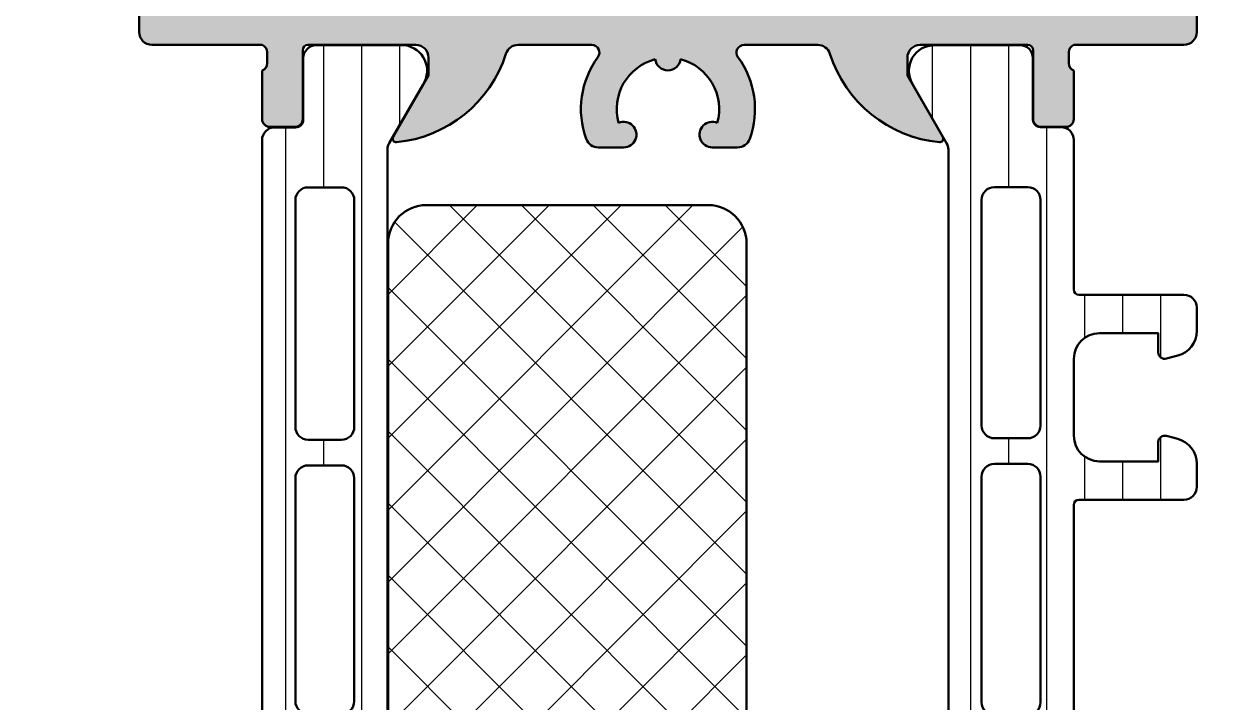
# Model space of a CAD drawing. Extents: x -34 to 41, y 2.4 to 85.
# Drawn here: x -34 to 12.75, y 28.86 to 55.32 of the extents above; entities that cross this region are included whole.
import ezdxf

# ---------------------------------------------------------------- set-up
doc = ezdxf.new("R2010")
doc.units = 0
for name, color, linetype, lineweight in [('0S-Alu contour', 7, 'Continuous', 50), ('0S-Alu hatch', 252, 'Continuous', 25), ('0S-Plastic contour', 254, 'Continuous', 50), ('0S-Plastic hatch', 253, 'Continuous', 25), ('0S-PT contour', 91, 'Continuous', 50), ('0S-PT hatch', 103, 'Continuous', 25)]:
    doc.layers.add(name, color=color, linetype=linetype, lineweight=lineweight)
pattern_1 = [(90, (0, 0), (-1.4859, 0), [])]

# ---------------------------------------------------------------- blocks, each defined once
blk = doc.blocks.new('485440__1D6FEB6A_4B2B_43B2_9B99_2BBA22824DFF_')
at = {"layer": '0S-Alu hatch'}
h = blk.add_hatch(color=256, dxfattribs=at)
edge = h.paths.add_edge_path()
edge.add_line((14.29999999999999, 70.49999999999997), (14.79999999999999, 70.49999999999997))
edge.add_ellipse((14.79999999999999, 69.49999999999997), major_axis=(-1, 0), ratio=1, start_angle=180, end_angle=270.0000000000004, ccw=False)
edge.add_line((15.8, 69.49999999999997), (15.79999999999998, 66.29999999999998))
edge.add_ellipse((14.79999999999998, 66.29999999999998), major_axis=(-1, 0), ratio=1, start_angle=90.0000000000004, end_angle=180, ccw=False)
edge.add_line((14.79999999999999, 65.3), (12.1, 65.3))
edge.add_arc((12.1, 65), 0.2999999999999971, 90, 180)
edge.add_line((11.8, 65), (11.79999999999999, 61.25000000000001))
edge.add_arc((12.32500000000001, 60.75), 0.7250000000000166, 136.397181027296, 223.6028189727036)
edge.add_line((11.79999999999999, 60.24999999999998), (11.79999999999999, 55))
edge.add_ellipse((11.29999999999999, 55), major_axis=(-0.5, 0), ratio=1, start_angle=90, end_angle=180, ccw=False)
edge.add_line((11.29999999999999, 54.5), (7, 54.49999999999999))
edge.add_arc((7.099999999999994, 54.21715728752538), 0.2999999999999976, 109.4712206344897, 180)
edge.add_line((6.799999999999993, 54.21715728752538), (6.79999999999999, 53.78284271247462))
edge.add_arc((7.099999999999951, 53.78284271247459), 0.2999999999999616, 180, 250.528779365516)
edge.add_line((6.999999999999996, 53.49999999999999), (7, 51.60000000000003))
edge.add_ellipse((6.69999999999996, 51.60000000000003), major_axis=(-0.3000000000000398, 0), ratio=1, start_angle=90, end_angle=180, ccw=False)
edge.add_line((6.69999999999996, 51.29999999999999), (5.710000000000036, 51.3))
edge.add_ellipse((5.710000000000036, 51.60000000000004), major_axis=(-0.3000000000000398, 0), ratio=1, start_angle=0, end_angle=90, ccw=False)
edge.add_line((5.409999999999996, 51.60000000000004), (5.409999999999996, 54.29999999999999))
edge.add_arc((5.209999999999988, 54.29999999999999), 0.2000000000000082, 0, 89.9999999999985)
edge.add_line((5.209999999999993, 54.5), (1.000000000000007, 54.50000000000001))
edge.add_arc((1.000000000000023, 53.99999999999999), 0.5000000000000214, 90.00000000000183, 180)
edge.add_line((0.5000000000000018, 54), (0.5, 53.3))
edge.add_line((0.5, 53.3), (1.881495457622364, 50.90717967697244))
edge.add_ellipse((1.761880215351695, 50.83811978464829), major_axis=(-0.1381197846483035, 0), ratio=1, start_angle=84.37742244920781, end_angle=209.9999999999983, ccw=False)
edge.add_ellipse((2.238223241173812, 55.67660886184781), major_axis=(-5.000000000000007, 0), ratio=1, start_angle=17.748416356070095, end_angle=84.37742244920628, ccw=False)
edge.add_arc((-3.000000000000002, 53.99999999999999), 0.5000000000000049, 17.74841635607097, 89.99999999999969)
edge.add_line((-3, 54.5), (-5.875105043871286, 54.5))
edge.add_arc((-5.875105043871292, 54.2), 0.2999999999999971, 89.99999999999882, 216.4837370613687)
edge.add_ellipse((-8.850000000000009, 52), major_axis=(-3.40000000000001, 0), ratio=1, start_angle=159.8287286535352, end_angle=216.4837370613671, ccw=False)
edge.add_ellipse((-6.127868482236749, 51), major_axis=(-0.4999999999999924, 0), ratio=1, start_angle=90, end_angle=159.8287286535352, ccw=False)
edge.add_line((-6.127868482236749, 50.5), (-7.117949192431126, 50.5))
edge.add_ellipse((-7.117949192431126, 51), major_axis=(-0.5, 0), ratio=1, start_angle=-112.81924421854308, end_angle=90, ccw=False)
edge.add_arc((-8.850000000000009, 51.99999999999999), 2.000000000000015, 344.3615115629168, 435.6384884370831)
edge.add_ellipse((-8.850000000000001, 54), major_axis=(-0.5000000000000009, 0), ratio=1, start_angle=7.180755781457378, end_angle=172.8192442185427, ccw=False)
edge.add_arc((-8.850000000000009, 52.00000000000001), 1.999999999999998, 104.3615115629164, 195.6384884370837)
edge.add_ellipse((-10.58205080756887, 51.00000000000001), major_axis=(-0.5000000000000016, 0), ratio=1, start_angle=90, end_angle=292.8192442185428, ccw=False)
edge.add_line((-10.58205080756887, 50.5), (-11.57213151776326, 50.5))
edge.add_ellipse((-11.57213151776327, 51), major_axis=(-0.4999999999999929, 0), ratio=1, start_angle=20.171271346465005, end_angle=90.0000000000008, ccw=False)
edge.add_ellipse((-8.850000000000001, 52), major_axis=(-3.400000000000015, 0), ratio=1, start_angle=-36.48373706136698, end_angle=20.171271346464778, ccw=False)
edge.add_arc((-11.82489495612871, 54.2), 0.2999999999999968, 323.5162629386313, 449.9999999999997)
edge.add_line((-11.82489495612871, 54.5), (-14.7, 54.5))
edge.add_arc((-14.7, 54.00000000000001), 0.4999999999999929, 90.0000000000004, 162.251583643932)
edge.add_ellipse((-19.93822324117381, 55.67660886184782), major_axis=(-5.000000000000015, 0), ratio=1, start_angle=95.6225775507935, end_angle=162.2515836439297, ccw=False)
edge.add_ellipse((-19.4618802153517, 50.83811978464829), major_axis=(-0.1381197846483082, 0), ratio=1, start_angle=-29.999999999996817, end_angle=95.62257755078929, ccw=False)
edge.add_line((-19.58149545762237, 50.90717967697244), (-18.2, 53.3))
edge.add_line((-18.2, 53.3), (-18.20000000000002, 53.99999999999999))
edge.add_arc((-18.70000000000001, 54.00000000000001), 0.4999999999999841, 0, 89.9999999999992)
edge.add_line((-18.7, 54.49999999999999), (-22.91, 54.5))
edge.add_arc((-22.90999999999999, 54.29999999999999), 0.2000000000000028, 90.00000000000205, 180)
edge.add_line((-23.10999999999999, 54.29999999999999), (-23.11, 51.60000000000003))
edge.add_ellipse((-23.41000000000004, 51.60000000000004), major_axis=(-0.3000000000000398, 0), ratio=1, start_angle=90, end_angle=180, ccw=False)
edge.add_line((-23.41000000000004, 51.3), (-24.39999999999996, 51.29999999999999))
edge.add_ellipse((-24.39999999999996, 51.60000000000003), major_axis=(-0.3000000000000398, 0), ratio=1, start_angle=0, end_angle=90, ccw=False)
edge.add_line((-24.70000000000001, 51.60000000000003), (-24.70000000000001, 53.5))
edge.add_arc((-24.8, 53.78284271247462), 0.2999999999999981, 289.4712206344897, 360)
edge.add_line((-24.5, 53.78284271247462), (-24.5, 54.21715728752538))
edge.add_arc((-24.8, 54.21715728752538), 0.2999999999999954, 0, 70.5287793655103)
edge.add_line((-24.70000000000001, 54.5), (-29, 54.5))
edge.add_ellipse((-29, 55), major_axis=(-0.5, 0), ratio=1, start_angle=0, end_angle=90, ccw=False)
edge.add_line((-29.5, 55), (-29.5, 55.7))
edge.add_ellipse((-29, 55.7), major_axis=(-0.4999999999999965, 0), ratio=1, start_angle=270, end_angle=360, ccw=False)
edge.add_line((-29, 56.2), (-23.3198484809835, 56.2))
edge.add_arc((-23.31984848098349, 56.69999999999999), 0.4999999999999929, 269.9999999999992, 405.0000000000006)
edge.add_line((-22.96629509039023, 57.05355339059326), (-23.85355339059328, 57.94081169079631))
edge.add_ellipse((-23.5, 58.29436508138958), major_axis=(-0.5000000000000016, 0), ratio=1, start_angle=0, end_angle=45.000000000000114, ccw=False)
edge.add_line((-24, 58.29436508138958), (-24, 63.20563491861039))
edge.add_ellipse((-23.5, 63.20563491861038), major_axis=(-0.5, 0), ratio=1, start_angle=314.99999999999943, end_angle=360, ccw=False)
edge.add_line((-23.85355339059327, 63.55918830920366), (-22.04644660940674, 65.36629509039015))
edge.add_arc((-22.39999999999997, 65.71984848098344), 0.4999999999999752, 314.9999999999965, 360)
edge.add_line((-21.9, 65.71984848098344), (-21.90000000000001, 72.60000000000001))
edge.add_arc((-22.20000000000001, 72.60000000000001), 0.3000000000000007, 0, 89.99999999999935)
edge.add_line((-22.2, 72.9), (-28, 72.9))
edge.add_ellipse((-28, 73.4), major_axis=(-0.5, 0), ratio=1, start_angle=0, end_angle=90, ccw=False)
edge.add_line((-28.5, 73.4), (-28.5, 75.5))
edge.add_line((-28.5, 75.5), (-34, 75.5))
edge.add_line((-34, 75.5), (-34, 84.50000000000001))
edge.add_ellipse((-33.5, 84.50000000000001), major_axis=(-0.4999999999999965, 0), ratio=1, start_angle=270, end_angle=360, ccw=False)
edge.add_line((-33.5, 85.00000000000001), (40.49999999999999, 85))
edge.add_ellipse((40.49999999999999, 84.50000000000001), major_axis=(-0.5, 0), ratio=1, start_angle=180, end_angle=270, ccw=False)
edge.add_line((41, 84.50000000000001), (41, 80.5))
edge.add_ellipse((40.49999999999999, 80.5), major_axis=(-0.5, 0), ratio=1, start_angle=90, end_angle=180, ccw=False)
edge.add_line((40.49999999999999, 80), (39.2, 80))
edge.add_ellipse((39.2, 80.5), major_axis=(-0.5, 0), ratio=1, start_angle=0, end_angle=90, ccw=False)
edge.add_line((38.7, 80.5), (38.7, 81))
edge.add_line((38.7, 81), (39.70000000000002, 81))
edge.add_line((39.70000000000002, 81), (39.70000000000002, 82.70000000000002))
edge.add_arc((38.70000000000003, 82.70000000000002), 0.9999999999999928, 0, 90.0000000000004)
edge.add_line((38.70000000000002, 83.70000000000002), (34.69999999999999, 83.7))
edge.add_arc((34.69999999999998, 82.70000000000002), 0.9999999999999857, 89.99999999999959, 180)
edge.add_line((33.7, 82.70000000000002), (33.69999999999999, 81))
edge.add_line((33.69999999999999, 81), (34.70000000000001, 81))
edge.add_line((34.70000000000001, 81), (34.70000000000001, 80.5))
edge.add_ellipse((34.2, 80.5), major_axis=(-0.5, 0), ratio=1, start_angle=90, end_angle=180, ccw=False)
edge.add_line((34.2, 80), (31.40000000000001, 80))
edge.add_ellipse((31.40000000000001, 80.5), major_axis=(-0.5, 0), ratio=1, start_angle=0, end_angle=90, ccw=False)
edge.add_line((30.90000000000001, 80.5), (30.90000000000001, 80.7))
edge.add_ellipse((31.40000000000001, 80.7), major_axis=(-0.5, 0), ratio=1, start_angle=270, end_angle=360, ccw=False)
edge.add_line((31.40000000000001, 81.2), (31.90000000000001, 81.2))
edge.add_arc((31.90000000000001, 81.69999999999999), 0.4999999999999858, 269.9999999999992, 360)
edge.add_line((32.4, 81.69999999999999), (32.40000000000001, 82.9))
edge.add_arc((31.90000000000001, 82.90000000000002), 0.4999999999999929, 0, 90.00000000000081)
edge.add_line((31.90000000000001, 83.4), (16.5, 83.4))
edge.add_arc((16.49999999999999, 82.9), 0.5, 89.99999999999959, 180)
edge.add_line((15.99999999999999, 82.9), (16, 81.59999999999998))
edge.add_line((16, 81.59999999999998), (14.9, 80.49999999999999))
edge.add_line((14.9, 80.49999999999999), (14.29999999999999, 80.49999999999999))
edge.add_line((14.29999999999999, 80.49999999999999), (14.29999999999999, 81.99999999999999))
edge.add_arc((13.30000000000001, 82), 0.9999999999999822, 0, 90.00000000000063)
edge.add_line((13.3, 82.99999999999999), (12, 82.99999999999999))
edge.add_arc((11.99999999999998, 81.99999999999999), 1, 89.9999999999992, 180)
edge.add_line((10.99999999999998, 81.99999999999999), (10.99999999999999, 75.99999999999999))
edge.add_arc((11.52499999999999, 75.49999999999999), 0.7250000000000015, 136.3971810272965, 223.6028189727035)
edge.add_line((10.99999999999999, 74.99999999999999), (10.99999999999998, 67.99999999999997))
edge.add_arc((11.99999999999998, 67.99999999999996), 0.9999999999999928, 180, 270.0000000000004)
edge.add_line((11.99999999999998, 66.99999999999997), (13.29999999999998, 66.99999999999999))
edge.add_arc((13.29999999999999, 67.99999999999997), 0.9999999999999857, 269.9999999999996, 360)
edge.add_line((14.29999999999997, 67.99999999999999), (14.29999999999999, 70.49999999999997))
edge = h.paths.add_edge_path()
edge.add_line((-19.64289321881348, 56.2), (9.699999999999989, 56.19999999999998))
edge.add_arc((9.699999999999989, 56.69999999999999), 0.5000000000000142, 270, 360)
edge.add_line((10.2, 56.69999999999999), (10.2, 64.7143593539449))
edge.add_line((10.2, 64.7143593539449), (9.399999999999999, 67.69999999999999))
edge.add_line((9.399999999999999, 67.69999999999999), (9.399999999999999, 72.9))
edge.add_arc((8.899999999999999, 72.9), 0.5, 0, 90)
edge.add_line((8.899999999999999, 73.4), (-19.8, 73.4))
edge.add_arc((-19.8, 72.9), 0.5, 90, 180)
edge.add_line((-20.30000000000001, 72.9), (-20.30000000000001, 65.05710678118648))
edge.add_ellipse((-20.8, 65.05710678118648), major_axis=(-0.5, 0), ratio=1, start_angle=134.9999999999994, end_angle=180, ccw=False)
edge.add_line((-20.44644660940674, 64.7035533905932), (-22.4, 62.74999999999998))
edge.add_line((-22.4, 62.74999999999998), (-22.4, 61.25))
edge.add_arc((-21.875, 60.75), 0.7249999999999966, 136.3971810272962, 223.6028189727033)
edge.add_line((-22.4, 60.25000000000001), (-22.4, 58.75000000000003))
edge.add_line((-22.4, 58.75000000000003), (-19.99644660940677, 56.34644660940672))
edge.add_arc((-19.64289321881348, 56.69999999999999), 0.5, 224.9999999999983, 270)
edge = h.paths.add_edge_path()
edge.add_line((-28, 76.60000000000001), (-27.90000000000001, 76.60000000000001))
edge.add_ellipse((-27.90000000000001, 76.10000000000001), major_axis=(-0.5, 0), ratio=1, start_angle=180, end_angle=270, ccw=False)
edge.add_line((-27.40000000000001, 76.10000000000001), (-27.40000000000001, 75.50000000000001))
edge.add_arc((-26.90000000000001, 75.50000000000001), 0.5, 180, 270)
edge.add_line((-26.90000000000001, 75), (8.899999999999991, 75))
edge.add_arc((8.899999999999991, 75.5), 0.5000000000000071, 270, 360)
edge.add_line((9.399999999999999, 75.5), (9.399999999999999, 82.9))
edge.add_arc((8.899999999999999, 82.9), 0.5, 0, 90)
edge.add_line((8.899999999999999, 83.4), (-31.5, 83.4))
edge.add_arc((-31.5, 82.9), 0.5, 90, 180)
edge.add_line((-32, 82.9), (-32, 77.1))
edge.add_arc((-31.5, 77.1), 0.5, 180, 270)
edge.add_line((-31.5, 76.60000000000001), (-30.3, 76.60000000000001))
edge.add_arc((-30.3, 77.1), 0.5, 270, 360)
edge.add_line((-29.8, 77.1), (-29.8, 78.10000000000001))
edge.add_ellipse((-29.3, 78.10000000000001), major_axis=(-0.5, 0), ratio=1, start_angle=270, end_angle=360, ccw=False)
edge.add_line((-29.3, 78.60000000000001), (-29, 78.60000000000001))
edge.add_ellipse((-29, 78.10000000000001), major_axis=(-0.5, 0), ratio=1, start_angle=180, end_angle=270, ccw=False)
edge.add_line((-28.5, 78.10000000000001), (-28.5, 77.1))
edge.add_arc((-28, 77.1), 0.5, 180, 270)
at = {"layer": '0S-Alu contour', "color": 7}
for points in [[(11.79999999999999, 60.24999999999998), (11.79999999999999, 55)], [(-29.5, 55), (-29.5, 55.7)], [(-24.70000000000001, 54.5), (-29, 54.5)], [(-23.10999999999999, 54.29999999999999), (-23.11, 51.60000000000003)], [(-18.7, 54.49999999999999), (-22.91, 54.5)], [(-11.82489495612871, 54.5), (-14.7, 54.5)], [(-3, 54.5), (-5.875105043871286, 54.5)], [(5.209999999999993, 54.5), (1.000000000000007, 54.50000000000001)], [(5.409999999999996, 51.60000000000004), (5.409999999999996, 54.29999999999999)], [(11.29999999999999, 54.5), (7, 54.49999999999999)], [(-24.5, 53.78284271247462), (-24.5, 54.21715728752538)], [(-19.58149545762237, 50.90717967697244), (-18.2, 53.3), (-18.20000000000002, 53.99999999999999)], [(0.5000000000000018, 54), (0.5, 53.3), (1.881495457622364, 50.90717967697244)], [(6.799999999999993, 54.21715728752538), (6.79999999999999, 53.78284271247462)], [(-24.70000000000001, 51.60000000000003), (-24.70000000000001, 53.5)], [(6.999999999999996, 53.49999999999999), (7, 51.60000000000003)], [(-23.41000000000004, 51.3), (-24.39999999999996, 51.29999999999999)], [(6.69999999999996, 51.29999999999999), (5.710000000000036, 51.3)], [(-10.58205080756887, 50.5), (-11.57213151776326, 50.5)], [(-6.127868482236749, 50.5), (-7.117949192431126, 50.5)]]:
    blk.add_lwpolyline(points, dxfattribs=at)
at = {"layer": '0S-Alu contour', "color": 7, "extrusion": (-1.4e-14, 0, -1)}
for centre, radius, start, end in [((29, 55), 0.5, 270, 0), ((-11.29999999999999, 55), 0.5, 180, 270), ((19.93822324117381, 55.67660886184782), 5.000000000000015, 197.7484163560703, 264.3774224492065), ((8.850000000000001, 52), 3.400000000000015, 339.8287286535352, 36.48373706136702), ((8.850000000000001, 54), 0.5000000000000009, 187.1807557814574, 352.8192442185426), ((8.850000000000009, 52), 3.40000000000001, 143.5162629386329, 200.1712713464649), ((-2.238223241173812, 55.67660886184781), 5.000000000000007, 275.6225775507937, 342.2515836439299), ((24.39999999999996, 51.60000000000003), 0.3000000000000398, 270, 0), ((23.41000000000004, 51.60000000000004), 0.3000000000000398, 180, 270), ((10.58205080756887, 51.00000000000001), 0.5000000000000016, 67.1807557814572, 270), ((7.117949192431126, 51), 0.5, 270, 112.8192442185431), ((-5.710000000000036, 51.60000000000004), 0.3000000000000398, 270, 0), ((-6.69999999999996, 51.60000000000003), 0.3000000000000398, 180, 270), ((19.4618802153517, 50.83811978464829), 0.1381197846483082, 264.3774224492107, 29.99999999999678), ((11.57213151776327, 51), 0.4999999999999929, 269.9999999999992, 339.828728653535), ((6.127868482236749, 51), 0.4999999999999924, 200.1712713464649, 270), ((-1.761880215351695, 50.83811978464829), 0.1381197846483035, 150.0000000000017, 275.6225775507922)]:
    blk.add_arc(centre, radius, start, end, dxfattribs=at)
at = {"layer": '0S-Alu contour', "color": 7}
for centre, radius, start, end in [((-24.8, 54.21715728752538), 0.2999999999999954, 0, 70.5287793655103), ((-22.90999999999999, 54.29999999999999), 0.2000000000000028, 90.00000000000205, 180), ((-18.70000000000001, 54.00000000000001), 0.4999999999999841, 0, 89.9999999999992), ((-14.7, 54.00000000000001), 0.4999999999999929, 90.0000000000004, 162.251583643932), ((-11.82489495612871, 54.2), 0.2999999999999968, 323.5162629386313, 89.99999999999967), ((-5.875105043871292, 54.2), 0.2999999999999971, 89.99999999999882, 216.4837370613687), ((-3.000000000000002, 53.99999999999999), 0.5000000000000049, 17.74841635607097, 89.99999999999969), ((1.000000000000023, 53.99999999999999), 0.5000000000000214, 90.00000000000183, 180), ((5.209999999999988, 54.29999999999999), 0.2000000000000082, 0, 89.9999999999985), ((7.099999999999994, 54.21715728752538), 0.2999999999999976, 109.4712206344897, 180), ((-24.8, 53.78284271247462), 0.2999999999999981, 289.4712206344897, 0), ((-8.850000000000009, 52.00000000000001), 1.999999999999998, 104.3615115629164, 195.6384884370837), ((-8.850000000000009, 51.99999999999999), 2.000000000000015, 344.3615115629168, 75.63848843708324), ((7.099999999999951, 53.78284271247459), 0.2999999999999616, 180, 250.528779365516)]:
    blk.add_arc(centre, radius, start, end, dxfattribs=at)
blk = doc.blocks.new('284016__4E1B999D_8099_4E39_8DE0_BBB9E9FB1E9E___EA34C388_22D7_4C56_B26F_B46885BE9235_')
at = {"layer": '0S-Plastic hatch'}
h = blk.add_hatch(dxfattribs=at)
h.set_pattern_fill('ANSI31', color=256, scale=0.4680000000000001, angle=45, style=0)
h.set_pattern_definition(pattern_1)
edge = h.paths.add_edge_path()
edge.add_ellipse((6.499999999999371, 50.79000000000045), major_axis=(-0.4999999999999929, 0), ratio=1, start_angle=180, end_angle=270.0000000000004, ccw=False)
edge.add_line((6.999999999999364, 50.79000000000045), (6.99999999999936, 44.95000000000045))
edge.add_arc((7.199999999999363, 44.95000000000045), 0.1999999999999993, 180, 270)
edge.add_line((7.199999999999363, 44.75000000000045), (11.29999999999935, 44.75000000000045))
edge.add_ellipse((11.29999999999935, 44.25000000000045), major_axis=(-0.5000000000000071, 0), ratio=1, start_angle=180, end_angle=269.9999999999996, ccw=False)
edge.add_line((11.79999999999936, 44.25000000000046), (11.79999999999935, 43.3434444334158))
edge.add_ellipse((10.79999999999936, 43.34344443341578), major_axis=(-0.9999999999999928, 0), ratio=1, start_angle=105.00000000000011, end_angle=180, ccw=False)
edge.add_line((11.05881904510188, 42.37751860712672), (10.61470476127499, 42.25851854342818))
edge.add_ellipse((10.54999999999937, 42.50000000000045), major_axis=(-0.249999999999998, 0), ratio=1, start_angle=0, end_angle=104.9999999999988, ccw=False)
edge.add_line((10.29999999999937, 42.50000000000045), (10.29999999999936, 43.25000000000044))
edge.add_line((10.29999999999936, 43.25000000000044), (7.99999999999936, 43.25000000000044))
edge.add_arc((7.99999999999936, 42.25000000000044), 1, 90, 180)
edge.add_line((6.99999999999936, 42.25000000000044), (6.99999999999936, 39.25000000000045))
edge.add_arc((7.99999999999936, 39.25000000000045), 1, 180, 270)
edge.add_line((7.99999999999936, 38.25000000000045), (10.29999999999937, 38.25000000000045))
edge.add_line((10.29999999999937, 38.25000000000045), (10.29999999999937, 39.00000000000045))
edge.add_ellipse((10.54999999999936, 39.00000000000046), major_axis=(-0.2499999999999929, 0), ratio=1, start_angle=255.0000000000004, end_angle=360, ccw=False)
edge.add_line((10.61470476127499, 39.24148145657273), (11.05881904510188, 39.12248139287418))
edge.add_ellipse((10.79999999999937, 38.15655556658511), major_axis=(-0.9999999999999957, 0), ratio=1, start_angle=180, end_angle=255.0000000000004, ccw=False)
edge.add_line((11.79999999999936, 38.15655556658511), (11.79999999999936, 37.25000000000046))
edge.add_ellipse((11.29999999999937, 37.25000000000045), major_axis=(-0.4999999999999965, 0), ratio=1, start_angle=89.9999999999988, end_angle=180, ccw=False)
edge.add_line((11.29999999999935, 36.75000000000046), (7.199999999999377, 36.75000000000045))
edge.add_arc((7.199999999999377, 36.55000000000045), 0.1999999999999957, 90, 180)
edge.add_line((6.999999999999381, 36.55000000000045), (6.99999999999936, 15.71000000000045))
edge.add_ellipse((6.499999999999358, 15.71000000000045), major_axis=(-0.5000000000000018, 0), ratio=1, start_angle=90.00000000000023, end_angle=180, ccw=False)
edge.add_line((6.49999999999936, 15.21000000000045), (5.699999999999363, 15.21000000000045))
edge.add_arc((5.699999999999363, 14.91000000000045), 0.2999999999999971, 90, 180)
edge.add_line((5.399999999999366, 14.91000000000045), (5.399999999999366, 12.51000000000044))
edge.add_ellipse((4.899999999999364, 12.51000000000045), major_axis=(-0.5000000000000018, 0), ratio=1, start_angle=89.99999999999937, end_angle=180, ccw=False)
edge.add_line((4.899999999999359, 12.01000000000045), (1.556550992616372, 12.01000000000044))
edge.add_ellipse((1.556550992616374, 13.01000000000044), major_axis=(-1, 0), ratio=1, start_angle=-29.999999999999886, end_angle=89.99999999999989, ccw=False)
edge.add_line((0.6905255888319335, 13.51000000000044), (2.033012701891578, 15.8352558883262))
edge.add_arc((1.599999999999354, 16.0852558883262), 0.5000000000000001, 330.0000000000003, 360)
edge.add_line((2.099999999999354, 16.0852558883262), (2.099999999999369, 50.41474411167468))
edge.add_arc((1.599999999999361, 50.41474411167469), 0.5000000000000071, 0, 29.99999999999954)
edge.add_line((2.033012701891589, 50.66474411167469), (0.690525588831946, 52.99000000000045))
edge.add_ellipse((1.556550992616376, 53.49000000000046), major_axis=(-0.9999999999999962, 0), ratio=1, start_angle=-90.00000000000023, end_angle=30.000000000000625, ccw=False)
edge.add_line((1.556550992616379, 54.49000000000045), (4.899999999999366, 54.49000000000044))
edge.add_ellipse((4.899999999999369, 53.99000000000044), major_axis=(-0.5, 0), ratio=1, start_angle=180, end_angle=270.0000000000004, ccw=False)
edge.add_line((5.399999999999369, 53.99000000000045), (5.399999999999366, 51.59000000000045))
edge.add_arc((5.69999999999937, 51.59000000000045), 0.3000000000000007, 180, 270)
edge.add_line((5.69999999999937, 51.29000000000044), (6.499999999999367, 51.29000000000044))
edge = h.paths.add_edge_path()
edge.add_arc((3.899999999999359, 28.85000000000045), 0.5, 180, 270)
edge.add_line((3.899999999999359, 28.35000000000045), (5.199999999999377, 28.35000000000045))
edge.add_arc((5.199999999999377, 28.85000000000045), 0.5, 270, 360)
edge.add_line((5.699999999999377, 28.85000000000045), (5.69999999999937, 37.65000000000045))
edge.add_arc((5.19999999999937, 37.65000000000045), 0.5, 0, 90)
edge.add_line((5.19999999999937, 38.15000000000045), (3.899999999999359, 38.15000000000045))
edge.add_arc((3.899999999999359, 37.65000000000045), 0.5, 90, 180)
edge.add_line((3.399999999999359, 37.65000000000045), (3.399999999999359, 28.85000000000045))
edge = h.paths.add_edge_path()
edge.add_arc((5.19999999999937, 18.05000000000045), 0.5, 270, 360)
edge.add_line((5.69999999999937, 18.05000000000045), (5.699999999999377, 26.85000000000045))
edge.add_arc((5.199999999999377, 26.85000000000045), 0.5, 0, 90)
edge.add_line((5.199999999999377, 27.35000000000045), (3.899999999999359, 27.35000000000045))
edge.add_arc((3.899999999999359, 26.85000000000045), 0.5, 90, 180)
edge.add_line((3.399999999999359, 26.85000000000045), (3.399999999999359, 18.05000000000045))
edge.add_arc((3.899999999999359, 18.05000000000045), 0.5, 180, 270)
edge.add_line((3.899999999999359, 17.55000000000045), (5.19999999999937, 17.55000000000045))
edge = h.paths.add_edge_path()
edge.add_arc((5.19999999999937, 39.65000000000045), 0.5, 270, 360)
edge.add_line((5.69999999999937, 39.65000000000045), (5.69999999999937, 48.45000000000045))
edge.add_arc((5.19999999999937, 48.45000000000045), 0.5, 0, 90)
edge.add_line((5.19999999999937, 48.95000000000044), (3.899999999999359, 48.95000000000044))
edge.add_arc((3.899999999999359, 48.45000000000045), 0.5, 90, 180)
edge.add_line((3.399999999999359, 48.45000000000045), (3.399999999999359, 39.65000000000045))
edge.add_arc((3.899999999999359, 39.65000000000045), 0.5, 180, 270)
edge.add_line((3.899999999999359, 39.15000000000045), (5.19999999999937, 39.15000000000045))
at = {"layer": '0S-Alu contour', "color": 7}
for points in [[(5.19999999999937, 48.95000000000044), (3.899999999999359, 48.95000000000044)], [(3.399999999999359, 48.45000000000045), (3.399999999999359, 39.65000000000045)], [(5.69999999999937, 39.65000000000045), (5.69999999999937, 48.45000000000045)], [(3.899999999999359, 39.15000000000045), (5.19999999999937, 39.15000000000045)], [(5.19999999999937, 38.15000000000045), (3.899999999999359, 38.15000000000045)], [(3.399999999999359, 37.65000000000045), (3.399999999999359, 28.85000000000045)], [(5.699999999999377, 28.85000000000045), (5.69999999999937, 37.65000000000045)], [(3.899999999999359, 28.35000000000045), (5.199999999999377, 28.35000000000045)], [(5.199999999999377, 27.35000000000045), (3.899999999999359, 27.35000000000045)], [(3.399999999999359, 26.85000000000045), (3.399999999999359, 18.05000000000045)], [(5.69999999999937, 18.05000000000045), (5.699999999999377, 26.85000000000045)], [(3.899999999999359, 17.55000000000045), (5.19999999999937, 17.55000000000045)]]:
    blk.add_lwpolyline(points, dxfattribs=at)
for centre, start, end in [((3.899999999999359, 48.45000000000045), 90, 180), ((5.19999999999937, 48.45000000000045), 0, 90), ((3.899999999999359, 39.65000000000045), 180, 270), ((5.19999999999937, 39.65000000000045), 270, 0), ((3.899999999999359, 37.65000000000045), 90, 180), ((5.19999999999937, 37.65000000000045), 0, 90), ((3.899999999999359, 28.85000000000045), 180, 270), ((5.199999999999377, 28.85000000000045), 270, 0), ((3.899999999999359, 26.85000000000045), 90, 180), ((5.199999999999377, 26.85000000000045), 0, 90), ((3.899999999999359, 18.05000000000045), 180, 270), ((5.19999999999937, 18.05000000000045), 270, 0)]:
    blk.add_arc(centre, 0.5, start, end, dxfattribs=at)
at = {"layer": '0S-Plastic contour', "color": 7}
for points in [[(1.556550992616379, 54.49000000000045), (4.899999999999366, 54.49000000000044)], [(5.399999999999369, 53.99000000000045), (5.399999999999366, 51.59000000000045)], [(2.033012701891589, 50.66474411167469), (0.690525588831946, 52.99000000000045)], [(5.69999999999937, 51.29000000000044), (6.499999999999367, 51.29000000000044)], [(6.999999999999364, 50.79000000000045), (6.99999999999936, 44.95000000000045)], [(2.099999999999354, 16.0852558883262), (2.099999999999369, 50.41474411167468)], [(7.199999999999363, 44.75000000000045), (11.29999999999935, 44.75000000000045)], [(11.79999999999936, 44.25000000000046), (11.79999999999935, 43.3434444334158)], [(10.29999999999937, 42.50000000000045), (10.29999999999936, 43.25000000000044), (7.99999999999936, 43.25000000000044)], [(6.99999999999936, 42.25000000000044), (6.99999999999936, 39.25000000000045)], [(11.05881904510188, 42.37751860712672), (10.61470476127499, 42.25851854342818)], [(7.99999999999936, 38.25000000000045), (10.29999999999937, 38.25000000000045), (10.29999999999937, 39.00000000000045)], [(10.61470476127499, 39.24148145657273), (11.05881904510188, 39.12248139287418)], [(11.79999999999936, 38.15655556658511), (11.79999999999936, 37.25000000000046)], [(6.999999999999381, 36.55000000000045), (6.99999999999936, 15.71000000000045)], [(11.29999999999935, 36.75000000000046), (7.199999999999377, 36.75000000000045)], [(0.6905255888319335, 13.51000000000044), (2.033012701891578, 15.8352558883262)], [(6.49999999999936, 15.21000000000045), (5.699999999999363, 15.21000000000045)], [(5.399999999999366, 14.91000000000045), (5.399999999999366, 12.51000000000044)], [(4.899999999999359, 12.01000000000045), (1.556550992616372, 12.01000000000044)]]:
    blk.add_lwpolyline(points, dxfattribs=at)
at = {"layer": '0S-Plastic contour', "color": 7, "extrusion": (-1.4e-14, 0, -1)}
for centre, radius, start, end in [((-1.556550992616376, 53.49000000000046), 0.9999999999999962, 329.9999999999994, 90.00000000000018), ((-4.899999999999369, 53.99000000000044), 0.5, 89.99999999999959, 180), ((-6.499999999999371, 50.79000000000045), 0.4999999999999929, 89.99999999999959, 180), ((-11.29999999999935, 44.25000000000045), 0.5000000000000071, 90.0000000000004, 180), ((-10.79999999999936, 43.34344443341578), 0.9999999999999928, 180, 254.9999999999999), ((-10.54999999999937, 42.50000000000045), 0.249999999999998, 255.0000000000012, 0), ((-10.54999999999936, 39.00000000000046), 0.2499999999999929, 0, 104.9999999999996), ((-10.79999999999937, 38.15655556658511), 0.9999999999999957, 104.9999999999996, 180), ((-11.29999999999937, 37.25000000000045), 0.4999999999999965, 180, 270.0000000000012), ((-6.499999999999358, 15.71000000000045), 0.5000000000000018, 180, 269.9999999999998), ((-1.556550992616374, 13.01000000000044), 1, 270.0000000000001, 29.99999999999984), ((-4.899999999999364, 12.51000000000045), 0.5000000000000018, 180, 270.0000000000006)]:
    blk.add_arc(centre, radius, start, end, dxfattribs=at)
at = {"layer": '0S-Plastic contour', "color": 7}
for centre, radius, start, end in [((5.69999999999937, 51.59000000000045), 0.3000000000000007, 180, 270), ((1.599999999999361, 50.41474411167469), 0.5000000000000071, 0, 29.99999999999954), ((7.199999999999363, 44.95000000000045), 0.1999999999999993, 180, 270), ((7.99999999999936, 42.25000000000044), 1, 90, 180), ((7.99999999999936, 39.25000000000045), 1, 180, 270), ((7.199999999999377, 36.55000000000045), 0.1999999999999957, 90, 180), ((1.599999999999354, 16.0852558883262), 0.5000000000000001, 330.0000000000003, 0), ((5.699999999999363, 14.91000000000045), 0.2999999999999971, 90, 180)]:
    blk.add_arc(centre, radius, start, end, dxfattribs=at)
blk = doc.blocks.new('485460__B420BA7D_B697_41E6_A738_C266010EF58B_')
at = {"layer": '0S-PT hatch'}
h = blk.add_hatch(dxfattribs=at)
h.set_pattern_fill('ANSI37', color=256, scale=0.625, angle=90, style=0)
h.set_pattern_definition([(135, (0, 0), (-1.403165018917055, -1.403165018917055), []), (225, (0, 0), (1.403165018917055, -1.403165018917055), [])])
edge = h.paths.add_edge_path()
edge.add_arc((-18.27999999999991, 19.75000000000045), 1.5, 180, 270)
edge.add_line((-18.27999999999991, 18.25000000000045), (-7.279999999999915, 18.25000000000045))
edge.add_arc((-7.279999999999915, 19.75000000000045), 1.5, 270, 360)
edge.add_line((-5.779999999999915, 19.75000000000045), (-5.779999999999903, 46.75000000000046))
edge.add_arc((-7.279999999999901, 46.75000000000046), 1.499999999999998, 0, 90)
edge.add_line((-7.279999999999901, 48.25000000000046), (-18.27999999999991, 48.25000000000046))
edge.add_arc((-18.27999999999991, 46.75000000000046), 1.5, 90, 180)
edge.add_line((-19.77999999999991, 46.75000000000046), (-19.77999999999991, 19.75000000000045))
at = {"layer": '0S-PT contour', "color": 7}
for points in [[(-7.279999999999901, 48.25000000000046), (-18.27999999999991, 48.25000000000046)], [(-19.77999999999991, 46.75000000000046), (-19.77999999999991, 19.75000000000045)], [(-5.779999999999915, 19.75000000000045), (-5.779999999999903, 46.75000000000046)], [(-18.27999999999991, 18.25000000000045), (-7.279999999999915, 18.25000000000045)]]:
    blk.add_lwpolyline(points, dxfattribs=at)
for centre, radius, start, end in [((-18.27999999999991, 46.75000000000046), 1.5, 90, 180), ((-7.279999999999901, 46.75000000000046), 1.499999999999998, 0, 90), ((-18.27999999999991, 19.75000000000045), 1.5, 180, 270), ((-7.279999999999915, 19.75000000000045), 1.5, 270, 0)]:
    blk.add_arc(centre, radius, start, end, dxfattribs=at)
blk = doc.blocks.new('284016__71E70905_3589_44F5_A953_33ADA7146F24___05C8E7D7_8CA9_412C_A0FA_A793C843A7C2_')
at = {"layer": '0S-Plastic hatch'}
h = blk.add_hatch(dxfattribs=at)
h.set_pattern_fill('ANSI31', color=256, scale=0.4680000000000001, angle=45, style=0)
h.set_pattern_definition(pattern_1)
edge = h.paths.add_edge_path()
edge.add_arc((-22.59123323682721, 53.98248083016402), 0.4999959774455675, 90.00177281669993, 180.0023777790715)
edge.add_line((-23.09122921384221, 53.98246008029413), (-23.09081033362941, 51.58246171095562))
edge.add_ellipse((-23.3908103334326, 51.5824508447213), major_axis=(-0.2999999999999899, 0), ratio=1, start_angle=90.00207529788207, end_angle=180.0020752978986, ccw=False)
edge.add_line((-23.39079946719831, 51.2824508449181), (-24.2011308000132, 51.28242221849989))
edge.add_arc((-24.20111536862889, 50.78242489764005), 0.4999973210979623, 90.0017683158609, 180.0023822800018)
edge.add_line((-24.70111268929466, 50.78240410843658), (-24.69999999999993, 15.69991075675338))
edge.add_arc((-24.20827715265536, 15.69649857656145), 0.4917346861614701, 179.6024175263436, 270.9665905260579)
edge.add_line((-24.19998188993739, 15.20483386337699), (-23.38965055712248, 15.20486248979519))
edge.add_ellipse((-23.39818045464344, 14.89641923748049), major_axis=(-0.3085611755392898, 0), ratio=1, start_angle=180.6590402811258, end_angle=268.4159076544397, ccw=False)
edge.add_line((-23.08963969108495, 14.8999683603212), (-23.08988471166578, 12.49996996693571))
edge.add_arc((-22.6358823077987, 12.48093246615772), 0.4544013745060109, 177.5988457408308, 275.8119393505706)
edge.add_line((-22.58986798458965, 12.02886688329107), (-19.1133264887838, 12.02899353075514))
edge.add_arc((-19.22074157865639, 12.99242849288139), 0.9694044191046032, 276.3617362290607, 393.7211228558884)
edge.add_line((-18.41443992344533, 13.53059442322577), (-19.73299235290173, 15.81420351247513))
edge.add_ellipse((-19.29998869164964, 16.06421917066954), major_axis=(-0.5000000000001033, 0), ratio=1, start_angle=0.0021352027151237962, end_angle=30.002071897228518, ccw=False)
edge.add_line((-19.79998869130254, 16.06420053751074), (-19.80107500373361, 50.41846929310974))
edge.add_ellipse((-19.30107500404291, 50.41848688073155), major_axis=(-0.500000000000027, 0), ratio=1, start_angle=-29.997921301461815, end_angle=0.002015393048509395, ccw=False)
edge.add_line((-19.73409677568359, 50.66847117080834), (-18.41570977789654, 52.95217577206344))
edge.add_arc((-19.25698200855533, 53.49278022615791), 0.9999960709244842, 327.2750591980463, 441.8204672459869)
edge.add_line((-19.11470721164112, 54.48260345483434), (-22.59124870744697, 54.48247680737024))
edge = h.paths.add_edge_path()
edge.add_ellipse((-21.60053698090685, 39.5913405721339), major_axis=(-0.4999963606565677, 0), ratio=1, start_angle=89.9995829574089, end_angle=180.0004170428646, ccw=False)
edge.add_line((-21.60054062026353, 39.09134421149058), (-22.90053472653145, 39.09134421149058))
edge.add_ellipse((-22.90055129932826, 39.59134421330354), major_axis=(-0.5000000020876172, 0), ratio=1, start_angle=0, end_angle=90.00189910261622, ccw=False)
edge.add_line((-23.40055130141587, 39.59134421330354), (-23.40055130141587, 48.44135336676397))
edge.add_ellipse((-22.90056656020494, 48.44135336676397), major_axis=(-0.4999847412109304, 0), ratio=1, start_angle=269.9999999999992, end_angle=360, ccw=False)
edge.add_line((-22.90056656020494, 48.9413381079749), (-21.60055587905259, 48.9413381079749))
edge.add_ellipse((-21.60055587905258, 48.44132284918584), major_axis=(-0.5000152587890554, 0), ratio=1, start_angle=180, end_angle=270.0000000000008, ccw=False)
edge.add_line((-21.10054062026353, 48.44132284918584), (-21.10054062026353, 39.59134421149058))
edge = h.paths.add_edge_path()
edge.add_ellipse((-21.6005369809173, 18.04134057283242), major_axis=(-0.4999963606566246, 0), ratio=1, start_angle=89.9995829574155, end_angle=180.0004170428646, ccw=False)
edge.add_line((-21.60054062027392, 17.54134421218904), (-22.90053472654182, 17.54134421218904))
edge.add_ellipse((-22.90055129933865, 18.04134421400199), major_axis=(-0.5000000020876101, 0), ratio=1, start_angle=0, end_angle=90.00189910261872, ccw=False)
edge.add_line((-23.40055130142626, 18.04134421400199), (-23.40055130142626, 26.8913381067907))
edge.add_ellipse((-22.90055129926895, 26.8913381067907), major_axis=(-0.5000000021573149, 0), ratio=1, start_angle=269.99810091050523, end_angle=360, ccw=False)
edge.add_line((-22.90053472658664, 27.39133810867336), (-21.6005406202739, 27.39133810867336))
edge.add_ellipse((-21.60053698091719, 26.8913417480301), major_axis=(-0.4999963606565038, 0), ratio=1, start_angle=179.9995829571355, end_angle=270.0004170425959, ccw=False)
edge.add_line((-21.10054062027392, 26.89133810867104), (-21.10054062027392, 18.04134421218904))
edge = h.paths.add_edge_path()
edge.add_ellipse((-21.60054062026354, 28.89133810797492), major_axis=(-0.5000000000000142, 0), ratio=1, start_angle=90.000000001192, end_angle=180, ccw=False)
edge.add_line((-21.60054062025314, 28.3913381079749), (-22.90055130140547, 28.3913381079749))
edge.add_ellipse((-22.90055130141588, 28.89133810797489), major_axis=(-0.4999999999999929, 0), ratio=1, start_angle=0, end_angle=90.00000000119292, ccw=False)
edge.add_line((-23.40055130141587, 28.89133810797489), (-23.40055130141587, 37.59134421149058))
edge.add_ellipse((-22.90055130141587, 37.59134421149058), major_axis=(-0.5, 0), ratio=1, start_angle=270, end_angle=360, ccw=False)
edge.add_line((-22.90055130141587, 38.09134421149058), (-21.60054062026352, 38.09134421149058))
edge.add_ellipse((-21.60054062026352, 37.59134421149059), major_axis=(-0.4999999999999929, 0), ratio=1, start_angle=180, end_angle=270, ccw=False)
edge.add_line((-21.10054062026352, 37.59134421149059), (-21.10054062026353, 28.8913381079697))
at = {"layer": '0S-Alu contour', "color": 7}
for points in [[(-22.90056656020494, 48.9413381079749), (-21.60055587905259, 48.9413381079749)], [(-23.40055130141587, 39.59134421330354), (-23.40055130141587, 48.44135336676397)], [(-21.10054062026353, 48.44132284918584), (-21.10054062026353, 39.59134421149058)], [(-21.60054062026353, 39.09134421149058), (-22.90053472653145, 39.09134421149058)], [(-22.90055130141587, 38.09134421149058), (-21.60054062026352, 38.09134421149058)], [(-23.40055130141587, 28.89133810797489), (-23.40055130141587, 37.59134421149058)], [(-21.10054062026352, 37.59134421149059), (-21.10054062026353, 28.8913381079697)], [(-21.60054062025314, 28.3913381079749), (-22.90055130140547, 28.3913381079749)], [(-22.90053472658664, 27.39133810867336), (-21.6005406202739, 27.39133810867336)], [(-23.40055130142626, 18.04134421400199), (-23.40055130142626, 26.8913381067907)], [(-21.10054062027392, 26.89133810867104), (-21.10054062027392, 18.04134421218904)], [(-21.60054062027392, 17.54134421218904), (-22.90053472654182, 17.54134421218904)]]:
    blk.add_lwpolyline(points, dxfattribs=at)
at = {"layer": '0S-Alu contour', "color": 7, "extrusion": (-1.4e-14, 0, -1)}
for centre, radius, start, end in [((22.90056656020494, 48.44135336676397), 0.4999847412109304, 0, 90.00000000000081), ((21.60055587905258, 48.44132284918584), 0.5000152587890554, 89.9999999999992, 180), ((22.90055129932826, 39.59134421330354), 0.5000000020876172, 269.9981008973838, 0), ((21.60053698090685, 39.5913405721339), 0.4999963606565677, 179.9995829571354, 270.0004170425911), ((22.90055130141587, 37.59134421149058), 0.5, 0, 90), ((21.60054062026352, 37.59134421149059), 0.4999999999999929, 90, 180), ((22.90055130141588, 28.89133810797489), 0.4999999999999929, 269.9999999988071, 0), ((21.60054062026354, 28.89133810797492), 0.5000000000000142, 180, 269.999999998808), ((22.90055129926895, 26.8913381067907), 0.5000000021573149, 0, 90.00189908949478), ((21.60053698091719, 26.8913417480301), 0.4999963606565038, 89.99958295740409, 180.0004170428646), ((22.90055129933865, 18.04134421400199), 0.5000000020876101, 269.9981008973813, 0), ((21.6005369809173, 18.04134057283242), 0.4999963606566246, 179.9995829571354, 270.0004170425845)]:
    blk.add_arc(centre, radius, start, end, dxfattribs=at)
at = {"layer": '0S-Plastic contour', "color": 7}
for points in [[(-19.11470721164112, 54.48260345483434), (-22.59124870744697, 54.48247680737024)], [(-23.09122921384221, 53.98246008029413), (-23.09081033362941, 51.58246171095562)], [(-19.73409677568359, 50.66847117080834), (-18.41570977789654, 52.95217577206344)], [(-23.39079946719831, 51.2824508449181), (-24.2011308000132, 51.28242221849989)], [(-24.70111268929466, 50.78240410843658), (-24.69999999999993, 15.69991075675338)], [(-19.79998869130254, 16.06420053751074), (-19.80107500373361, 50.41846929310974)], [(-18.41443992344533, 13.53059442322577), (-19.73299235290173, 15.81420351247513)], [(-24.19998188993739, 15.20483386337699), (-23.38965055712248, 15.20486248979519)], [(-23.08963969108495, 14.8999683603212), (-23.08988471166578, 12.49996996693571)], [(-22.58986798458965, 12.02886688329107), (-19.1133264887838, 12.02899353075514)]]:
    blk.add_lwpolyline(points, dxfattribs=at)
for centre, radius, start, end in [((-22.59123323682721, 53.98248083016402), 0.4999959774455675, 90.00177281669993, 180.0023777790715), ((-19.25698200855533, 53.49278022615791), 0.9999960709244842, 327.2750591980463, 81.8204672459869), ((-24.20111536862889, 50.78242489764005), 0.4999973210979623, 90.0017683158609, 180.0023822800018), ((-24.20827715265536, 15.69649857656145), 0.4917346861614701, 179.6024175263436, 270.9665905260579), ((-19.22074157865639, 12.99242849288139), 0.9694044191046032, 276.3617362290607, 33.72112285588846), ((-22.6358823077987, 12.48093246615772), 0.4544013745060109, 177.5988457408308, 275.8119393505706)]:
    blk.add_arc(centre, radius, start, end, dxfattribs=at)
at = {"layer": '0S-Plastic contour', "color": 7, "extrusion": (-1.4e-14, 0, -1)}
for centre, radius, start, end in [((23.3908103334326, 51.5824508447213), 0.2999999999999899, 179.9979247021014, 269.9979247021179), ((19.30107500404291, 50.41848688073155), 0.500000000000027, 359.9979846069515, 29.99792130146178), ((19.29998869164964, 16.06421917066954), 0.5000000000001033, 329.9979281027715, 359.9978647972849), ((23.39818045464344, 14.89641923748049), 0.3085611755392898, 91.5840923455603, 179.3409597188742)]:
    blk.add_arc(centre, radius, start, end, dxfattribs=at)
blk = doc.blocks.new('485460__3520820D_6843_43A8_8834_07541B1DB14C_')
at = {"layer": '0S-Alu contour', "color": 7}
blk.add_blockref('485440__1D6FEB6A_4B2B_43B2_9B99_2BBA22824DFF_', (0, 0), dxfattribs=at)
at = {"layer": '0S-Plastic contour', "color": 7}
for name in ['284016__71E70905_3589_44F5_A953_33ADA7146F24___05C8E7D7_8CA9_412C_A0FA_A793C843A7C2_', '284016__4E1B999D_8099_4E39_8DE0_BBB9E9FB1E9E___EA34C388_22D7_4C56_B26F_B46885BE9235_']:
    blk.add_blockref(name, (0, 0), dxfattribs=at)
at = {"layer": '0S-PT contour', "color": 7}
blk.add_blockref('485460__B420BA7D_B697_41E6_A738_C266010EF58B_', (0, 0), dxfattribs=at)

msp = doc.modelspace()

# ---------------------------------------------------------------- block references
at = {"layer": '0S-Alu contour', "color": 7}
msp.add_blockref('485460__3520820D_6843_43A8_8834_07541B1DB14C_', (0, 0), dxfattribs=at)

doc.saveas('drawing.dxf')
